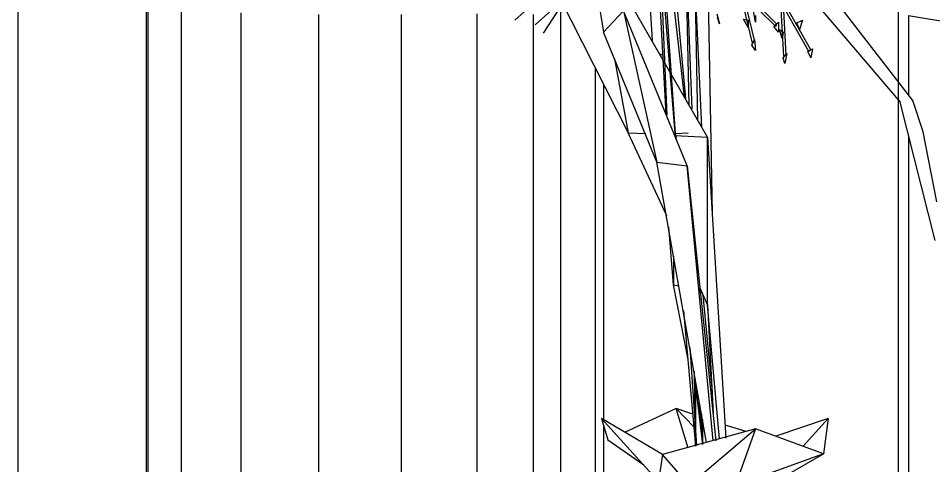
# Model space of a CAD drawing. Header units: millimetres. Extents: x -10.3 to 0, y 0 to 5.9.
# Drawn here: x -1.505 to -0.511, y 1.6 to 2.085 of the extents above; entities that cross this region are included whole.
import ezdxf

# ---------------------------------------------------------------- set-up
doc = ezdxf.new("R2010")
doc.units = ezdxf.units.MM

msp = doc.modelspace()

# ---------------------------------------------------------------- linework, layer by layer
for p, q in [((-0.55, 2.777), (-0.55, 0.718)), ((-0.802, 1.981), (-0.819, 2.293)), ((-0.792, 1.96), (-0.819, 2.293)), ((-0.815, 2.294), (-0.792, 1.96)), ((-0.782, 2), (-0.815, 2.294)), ((-0.808, 2.294), (-0.781, 1.998)), ((-0.828, 2.229), (-0.817, 2.061)), ((-1.505, 1.591), (-1.505, 2.216)), ((-0.81, 2.191), (-0.801, 1.98)), ((-0.944, 2.16), (-0.843, 1.961)), ((-0.757, 1.956), (-0.872, 2.156)), ((-0.708, 2.058), (-0.732, 2.156)), ((-0.729, 2.156), (-0.706, 2.06)), ((-0.534, 1.996), (-0.658, 2.156)), ((-0.685, 2.155), (-0.548, 1.994)), ((-0.674, 2.044), (-0.68, 2.15)), ((-0.677, 2.147), (-0.672, 2.045)), ((-0.881, 2.14), (-0.87, 2.07)), ((-0.777, 1.991), (-0.78, 2.139)), ((-0.78, 2.139), (-0.774, 1.987)), ((-0.771, 2.139), (-0.768, 1.975)), ((-0.763, 1.967), (-0.771, 2.139)), ((-0.757, 2.139), (-0.752, 1.873)), ((-0.924, 2.121), (-0.966, 2.083)), ((-1.366, 1.569), (-1.366, 2.102)), ((-1.364, 1.563), (-1.364, 2.098)), ((-0.944, 2.078), (-0.915, 2.104)), ((-0.935, 2.069), (-0.914, 2.101)), ((-0.647, 2.049), (-0.678, 2.104)), ((-0.645, 2.051), (-0.676, 2.106)), ((-1.328, 1.557), (-1.328, 2.094)), ((-1.263, 1.552), (-1.263, 2.091)), ((-1.179, 1.548), (-1.179, 2.089)), ((-1.089, 1.547), (-1.089, 2.089)), ((-1.007, 1.549), (-1.007, 2.09)), ((-0.946, 1.553), (-0.946, 2.089)), ((-0.916, 1.558), (-0.916, 2.095)), ((-0.87, 2.07), (-0.848, 2.093)), ((-0.779, 1.925), (-0.848, 2.093)), ((-0.848, 2.093), (-0.812, 1.929)), ((-0.747, 2.09), (-0.744, 2.079)), ((-0.705, 2.081), (-0.707, 2.093)), ((-0.705, 2.088), (-0.705, 2.081)), ((-0.683, 2.076), (-0.701, 2.094)), ((-0.682, 2.079), (-0.699, 2.096)), ((-0.539, 2.088), (-0.31, 2.05)), ((-0.539, 2.088), (-0.539, 2.002)), ((-0.744, 2.079), (-0.746, 2.086)), ((-0.713, 2.075), (-0.718, 2.084)), ((-0.718, 2.084), (-0.713, 2.083)), ((-0.713, 2.083), (-0.713, 2.075)), ((-0.685, 2.076), (-0.68, 2.081)), ((-0.682, 2.079), (-0.683, 2.076)), ((-0.68, 2.081), (-0.68, 2.07)), ((-0.66, 2.08), (-0.654, 2.083)), ((-0.657, 2.073), (-0.66, 2.08)), ((-0.654, 2.083), (-0.657, 2.073)), ((-0.812, 1.929), (-0.87, 2.07)), ((-0.68, 2.07), (-0.685, 2.076)), ((-0.676, 2.063), (-0.679, 2.073)), ((-0.679, 2.073), (-0.675, 2.07)), ((-0.675, 2.07), (-0.676, 2.063)), ((-0.709, 2.056), (-0.706, 2.062)), ((-0.706, 2.06), (-0.708, 2.058)), ((-0.706, 2.062), (-0.705, 2.05)), ((-0.705, 2.05), (-0.709, 2.056)), ((-0.675, 2.042), (-0.671, 2.047)), ((-0.671, 2.047), (-0.673, 2.036)), ((-0.648, 2.049), (-0.643, 2.052)), ((-0.645, 2.042), (-0.648, 2.049)), ((-0.645, 2.051), (-0.647, 2.049)), ((-0.643, 2.052), (-0.645, 2.042)), ((-0.858, 2.041), (-0.843, 1.961)), ((-0.805, 2.045), (-0.809, 2.046)), ((-0.673, 2.036), (-0.675, 2.042)), ((-0.672, 2.045), (-0.674, 2.044)), ((-0.879, 2.031), (-0.879, 1.569)), ((-0.87, 2.014), (-0.87, 1.649)), ((-0.51, 1.844), (-0.548, 1.994)), ((-0.523, 1.962), (-0.534, 1.996)), ((-0.801, 1.871), (-0.843, 1.961)), ((-0.843, 1.961), (-0.824, 1.96)), ((-0.793, 1.959), (-0.792, 1.96)), ((-0.792, 1.96), (-0.778, 1.961)), ((-0.792, 1.96), (-0.791, 1.955)), ((-0.791, 1.955), (-0.792, 1.96)), ((-0.792, 1.958), (-0.757, 1.956)), ((-0.539, 1.958), (-0.539, 1.367)), ((-0.508, 1.886), (-0.523, 1.962)), ((-0.757, 1.774), (-0.757, 1.956)), ((-0.757, 1.956), (-0.737, 1.63)), ((-0.758, 1.625), (-0.812, 1.929)), ((-0.812, 1.929), (-0.779, 1.925)), ((-0.751, 1.627), (-0.779, 1.925)), ((-0.779, 1.925), (-0.748, 1.627)), ((-0.794, 1.796), (-0.799, 1.859)), ((-0.794, 1.827), (-0.794, 1.796)), ((-0.778, 1.715), (-0.794, 1.796)), ((-0.794, 1.796), (-0.788, 1.795)), ((-0.765, 1.792), (-0.757, 1.774)), ((-0.765, 1.787), (-0.765, 1.791)), ((-0.762, 1.785), (-0.752, 1.68)), ((-0.744, 1.629), (-0.757, 1.774)), ((-0.757, 1.774), (-0.751, 1.657)), ((-0.783, 1.768), (-0.77, 1.621)), ((-0.776, 1.728), (-0.769, 1.622)), ((-0.77, 1.621), (-0.771, 1.702)), ((-0.762, 1.623), (-0.771, 1.699)), ((-0.77, 1.688), (-0.77, 1.621)), ((-0.791, 1.662), (-0.847, 1.636)), ((-0.778, 1.619), (-0.791, 1.662)), ((-0.791, 1.662), (-0.772, 1.642)), ((-0.773, 1.656), (-0.791, 1.662)), ((-0.762, 1.624), (-0.766, 1.668)), ((-0.81, 1.583), (-0.872, 1.651)), ((-0.872, 1.651), (-0.865, 1.628)), ((-0.806, 1.612), (-0.872, 1.651)), ((-0.762, 1.623), (-0.763, 1.656)), ((-0.762, 1.624), (-0.762, 1.65)), ((-0.626, 1.651), (-0.683, 1.632)), ((-0.626, 1.651), (-0.653, 1.621)), ((-0.653, 1.621), (-0.626, 1.651)), ((-0.626, 1.651), (-0.631, 1.613)), ((-0.87, 1.644), (-0.87, 1.567)), ((-0.705, 1.64), (-0.806, 1.612)), ((-0.777, 1.579), (-0.705, 1.64)), ((-0.715, 1.637), (-0.738, 1.644)), ((-0.705, 1.64), (-0.727, 1.578)), ((-0.631, 1.613), (-0.705, 1.64)), ((-0.865, 1.628), (-0.826, 1.601)), ((-0.806, 1.612), (-0.81, 1.583)), ((-0.777, 1.579), (-0.806, 1.612)), ((-0.631, 1.613), (-0.727, 1.578)), ((-0.69, 1.579), (-0.631, 1.613))]:
    msp.add_line(p, q)

doc.saveas('drawing.dxf')
